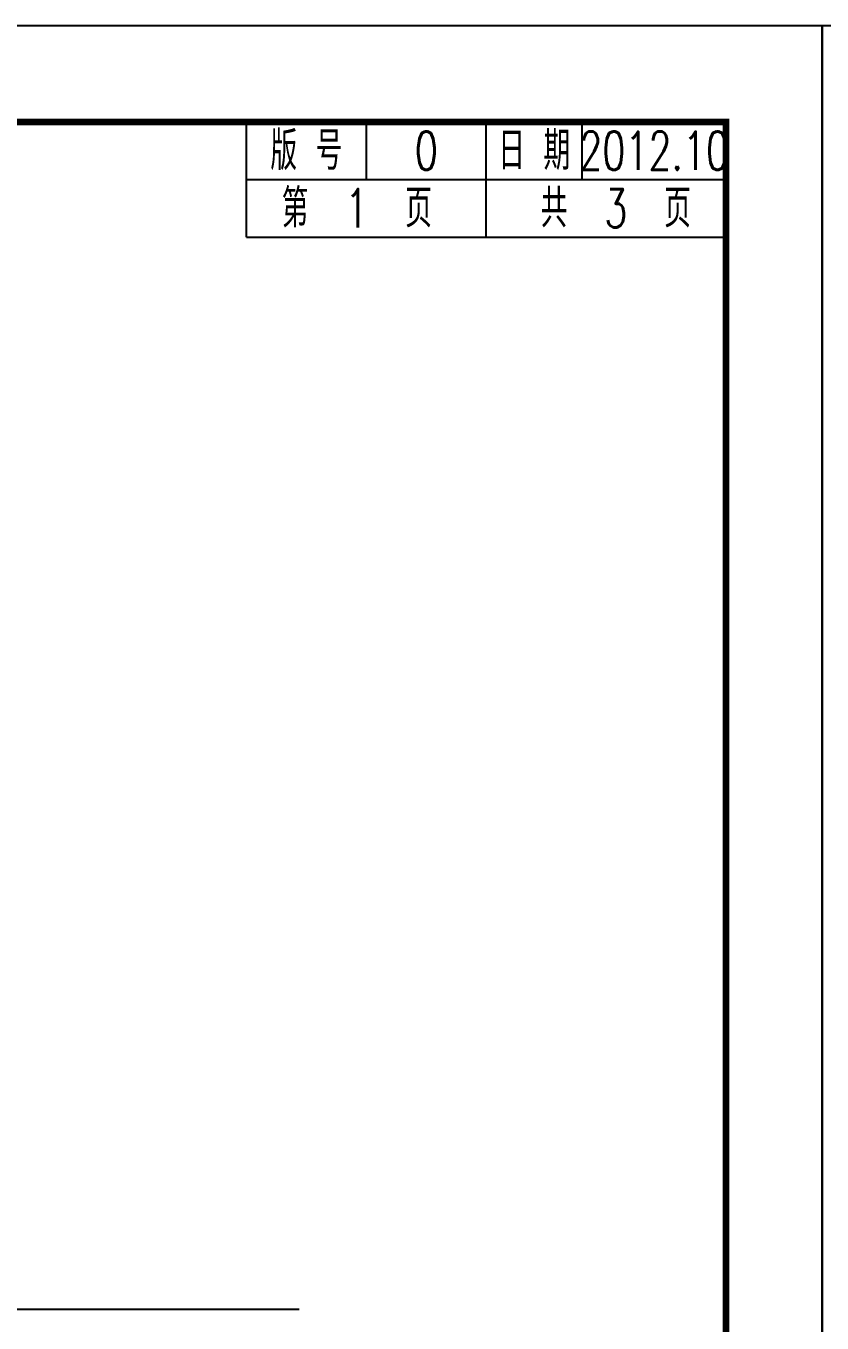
# Model space of a CAD drawing. Extents: x 941299 to 942979, y 2579300 to 2579597.
# Drawn here: x 942055.7 to 942138.7, y 2579461.7 to 2579596.9 of the extents above; entities that cross this region are included whole.
import ezdxf
from ezdxf.enums import TextEntityAlignment as Align

# ---------------------------------------------------------------- set-up
doc = ezdxf.new("R2010")
doc.units = 0
doc.layers.get('0').update_dxf_attribs({"linetype": 'CONTINUOUS'})
doc.layers.add('fz', color=7, linetype='CONTINUOUS')
doc.layers.add('图框', color=7, linetype='CONTINUOUS')
doc.styles.get("Standard").update_dxf_attribs({"font": 'simplex1.shx', "width": 0.7, "bigfont": 'hztxt.shx'})

# ---------------------------------------------------------------- blocks, each defined once
blk = doc.blocks.new('series')
at = {"width": 0.75}
for tag, height, p in [('页码', 4, (-35, -19)), ('图名', 5, (-220, -282)), ('图号', 5, (-20, -282))]:
    blk.add_attdef(tag, text='', height=height, dxfattribs=at).set_placement(p, align=Align.MIDDLE_CENTER)

msp = doc.modelspace()

# ---------------------------------------------------------------- linework, layer by layer
for points in [[(942138.72533, 2579299.85013), (942138.72533, 2579596.85013), (941718.72533, 2579596.85013), (941718.72533, 2579299.85013)], [(942138.72533, 2579299.85013), (942138.72533, 2579596.85013), (941718.72533, 2579596.85013), (941718.72533, 2579299.85013)], [(942558.72533, 2579299.85013), (942558.72533, 2579596.85013), (942138.72533, 2579596.85013), (942138.72533, 2579299.85013)]]:
    msp.add_lwpolyline(points, close=True)
at = {"layer": 'fz', "color": 2}
msp.add_line((941784.2134, 2579463.13137), (942084.2134, 2579463.13137), dxfattribs=at)
at = {"layer": '图框'}
for p, q in [((942078.72533, 2579574.85013), (942078.72533, 2579586.85013)), ((942091.22533, 2579580.85013), (942091.22533, 2579586.85013)), ((942103.72533, 2579580.85013), (942103.72533, 2579586.85013)), ((942113.72533, 2579580.85013), (942113.72533, 2579586.85013)), ((942078.72533, 2579580.85013), (942128.72533, 2579580.85013)), ((942103.72533, 2579574.85013), (942103.72533, 2579580.85013)), ((942078.72533, 2579574.85013), (942128.72533, 2579574.85013))]:
    msp.add_line(p, q, dxfattribs=at)
at = {"layer": '图框', "const_width": 0.7}
msp.add_lwpolyline([(942128.72533, 2579586.85013), (941748.72533, 2579586.85013), (941748.72533, 2579309.85013), (942128.72533, 2579309.85013), (942128.72533, 2579586.85013)], dxfattribs=at)

# ---------------------------------------------------------------- block references
at = {"layer": '图框'}
ref = msp.add_blockref('series', (942138.72533, 2579596.85013), dxfattribs=at)
ref.add_attrib('页码', '第  1  页     共  3  页', dxfattribs={"layer": '0', "height": 4, "width": 0.7}).set_placement((942103.72533, 2579577.85013), align=Align.MIDDLE_CENTER)

# ---------------------------------------------------------------- texts
at = {"layer": '图框', "width": 0.7}
for s, p in [('版 号', (942084.97533, 2579583.85013)), ('日 期', (942108.72533, 2579583.85013)), ('0', (942097.47533, 2579583.85013)), ('2012.10', (942121.22533, 2579583.85013))]:
    msp.add_text(s, height=4, dxfattribs=at).set_placement(p, align=Align.MIDDLE_CENTER)

doc.saveas('drawing.dxf')
